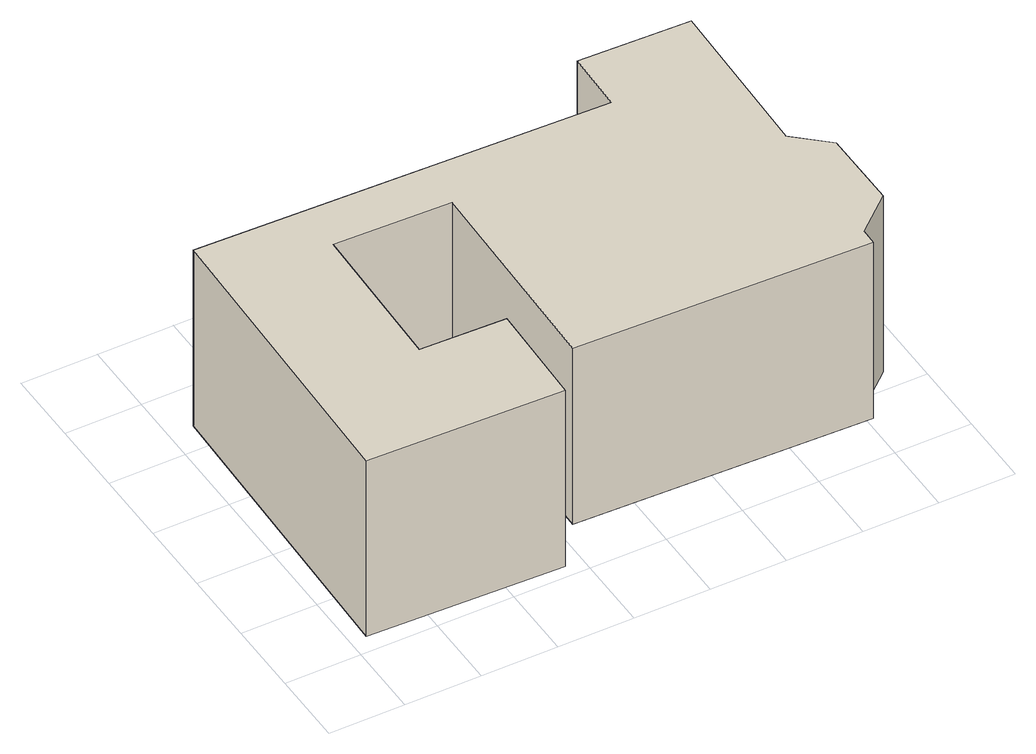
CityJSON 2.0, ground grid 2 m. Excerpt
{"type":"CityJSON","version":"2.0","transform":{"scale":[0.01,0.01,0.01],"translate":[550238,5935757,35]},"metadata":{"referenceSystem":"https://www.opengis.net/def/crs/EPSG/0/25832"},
"CityObjects":{
"building1":{"type":"Building","attributes":{"Gemeindeschluessel":"02200227","Geometrietyp2DReferenz":"3000","BezugspunktDach":"2000","function":"31001_1010","measuredHeight":7.21,"storeysAboveGround":1},"address":[{"country":"Germany","locality":"Hamburg","thoroughfareNumber":"112","thoroughfareName":"Wittenbergener Weg","postcode":"22559"}],"geometry":[{"type":"Solid","lod":"1","boundaries":[[[[0,1,2,3,4,5,6,7,8,9,10,11,12,13,14,15,16]],[[17,18,19,20,21,22,23,24,25,26,27,28,29,30,31,32,33]],[[15,17,33,16]],[[14,18,17,15]],[[13,19,18,14]],[[12,20,19,13]],[[11,21,20,12]],[[10,22,21,11]],[[9,23,22,10]],[[8,24,23,9]],[[7,25,24,8]],[[6,26,25,7]],[[5,27,26,6]],[[4,28,27,5]],[[3,29,28,4]],[[2,30,29,3]],[[1,31,30,2]],[[0,32,31,1]],[[16,33,32,0]]]]}]}
},
"vertices":[
[350,734,39],[338,322,39],[564,315,39],[555,33,39],[42,48,39],[66,876,39],[661,859,39],[1143,845,39],[1148,1008,39],[1442,999,39],[1429,546,39],[1516,469,39],[1517,256,39],[1418,171,39],[1417,128,39],[642,151,39],[658,725,39],[642,151,568],[1417,128,568],[1418,171,568],[1517,256,568],[1516,469,568],[1429,546,568],[1442,999,568],[1148,1008,568],[1143,845,568],[661,859,568],[66,876,568],[42,48,568],[555,33,568],[564,315,568],[338,322,568],[350,734,568],[658,725,568]
]}
